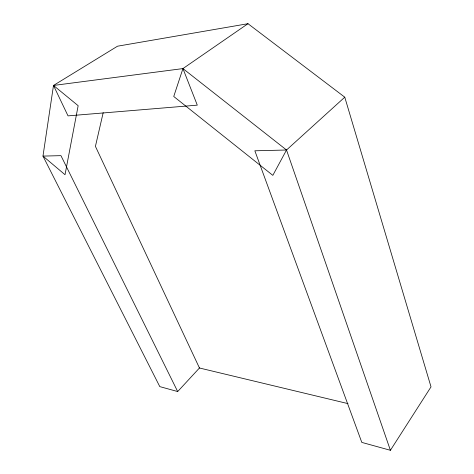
<?xml version="1.0" encoding="UTF-8"?>
<svg xmlns="http://www.w3.org/2000/svg" width="474" height="474" viewBox="0 0 474 474"><rect width="100%" height="100%" fill="white"/><g stroke="black" fill="none" stroke-linecap="round" stroke-linejoin="round"><path stroke-width="0.71" d="M344.77 97.182L286.521 150.003L254.846 150.797L361.804 442.402L390.41 450.3L431.02 386.867L344.77 97.182L247.979 23.7L117.528 46.197L53.491 85.45L42.98 156.1L159.791 386.612L177.685 391.554L199.661 367.771M103.19 112.652L95.422 146.371L199.459 367.996L347.999 403.623M182.94 68.588L173.745 96.483L272.834 175.362L286.521 150.003L182.94 68.588L53.491 85.45L68.025 115.875L197.291 105.145L182.94 68.588L247.979 23.7M53.491 85.45L78.157 105.702L65.021 174.71L42.98 156.1L60.95 155.65L177.685 391.554M286.521 150.003L390.41 450.3"/></g></svg>
